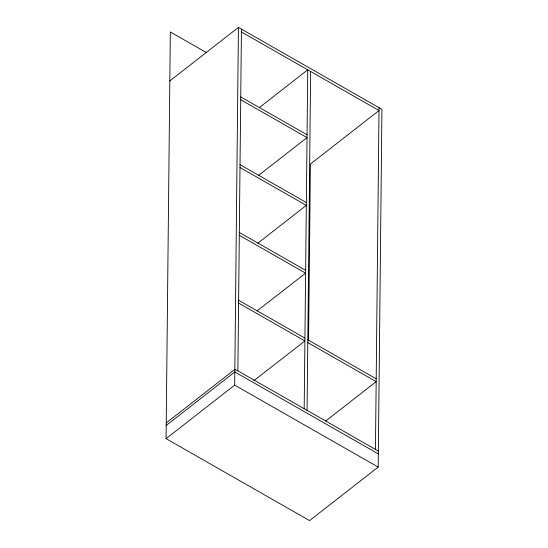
<?xml version="1.0" encoding="UTF-8"?>
<svg xmlns="http://www.w3.org/2000/svg" width="548" height="548" viewBox="0 0 548 548"><rect width="100%" height="100%" fill="white"/><g stroke="black" fill="none" stroke-linecap="round" stroke-linejoin="round"><path stroke-width="0.82" d="M169.818 80.926L238.428 27.4L381.929 109.353L378.182 467.074L309.572 520.6L166.071 438.647L170.332 31.976L206.767 52.786M166.071 438.647L234.681 385.121L238.428 27.4M378.346 451.073L237.873 370.838L241.449 29.126M304.188 408.719L307.743 69.829L259.314 107.614M307.079 410.37L310.627 71.48M308.551 340.925L310.401 164.058L379.01 110.532L241.421 31.948M375.462 449.422L379.038 107.703M258.601 175.387L307.031 137.603L240.709 99.729M257.889 243.168L306.318 205.384L239.997 167.51M257.108 310.901L305.613 273.164L239.291 235.284M166.236 422.912L234.845 369.386L237.873 370.838M166.208 425.467L234.818 371.941L378.319 453.895M253.703 380.778L304.9 340.938L238.579 303.065M325.724 421.001L376.168 381.641L307.791 342.589M240.736 96.907L307.058 134.781M240.031 164.681L306.353 202.561M239.318 232.462L305.64 270.335M238.613 300.236L304.928 338.116M307.818 339.767L376.202 378.819M234.681 385.121L378.182 467.074"/></g></svg>
